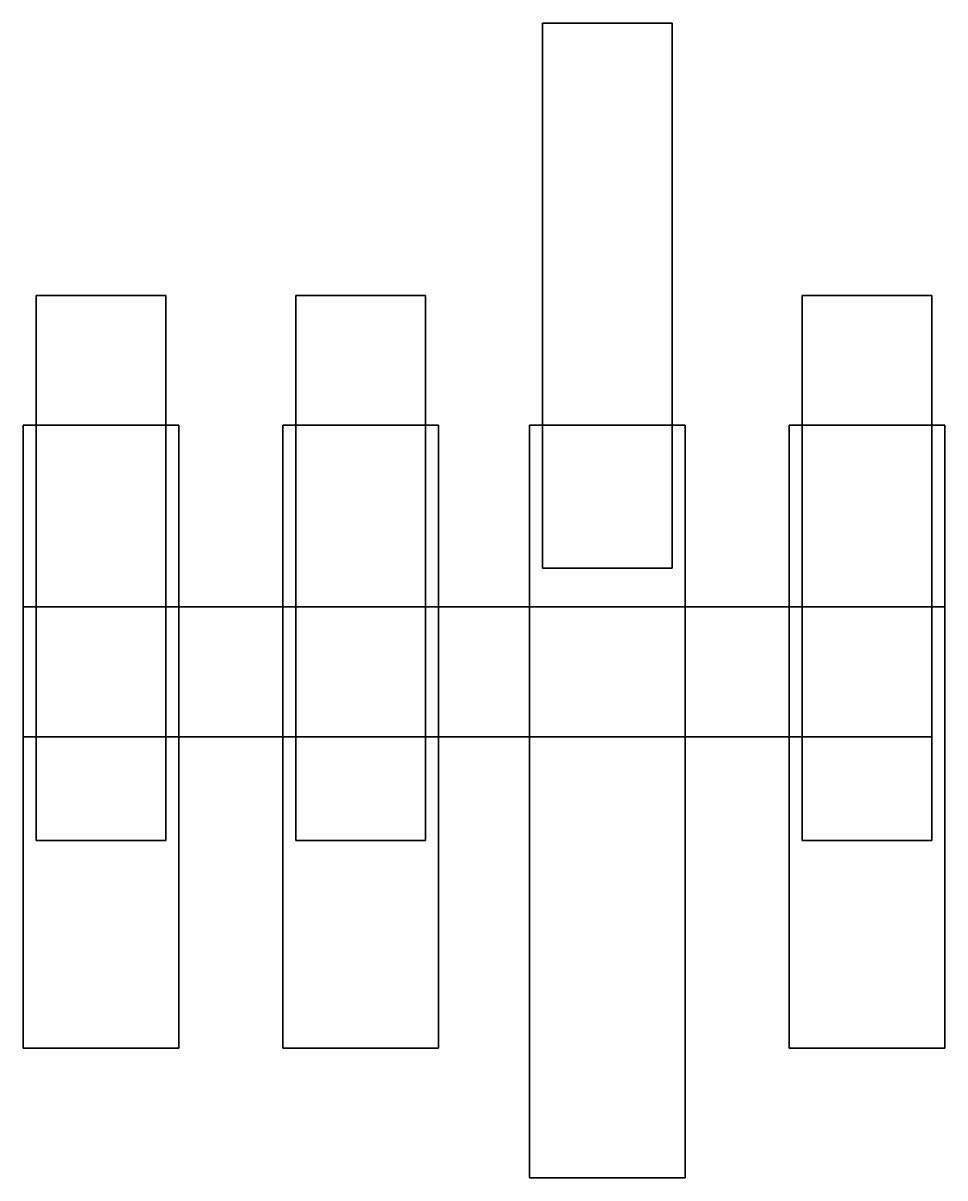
# Model space of a CAD drawing. Extents: x -0.45 to 0.26, y -0.39 to 0.5.
import ezdxf

# ---------------------------------------------------------------- set-up
doc = ezdxf.new("R2010")
doc.units = 0
doc.layers.add('TURRET', color=2, linetype='CONTINUOUS')

msp = doc.modelspace()

# ---------------------------------------------------------------- linework, layer by layer
at = {"layer": 'TURRET'}
for points in [[(-0.05, 0.5, 1.51), (-0.05, 0.5, 1.23), (-0.05, 0.08, 1.23), (-0.05, 0.08, 1.51)], [(0.05, 0.5, 1.51), (0.05, 0.5, 1.23), (-0.05, 0.5, 1.23), (-0.05, 0.5, 1.51)], [(-0.05, 0.08, 1.23), (-0.05, 0.5, 1.23), (0.05, 0.5, 1.23), (0.05, 0.08, 1.23)], [(0.05, 0.08, 1.51), (0.05, 0.5, 1.51), (-0.05, 0.5, 1.51), (-0.05, 0.08, 1.51)], [(0.05, 0.08, 1.23), (0.05, 0.5, 1.23), (0.05, 0.5, 1.51), (0.05, 0.08, 1.51)], [(-0.44, 0.29, 1.51), (-0.44, 0.29, 1.23), (-0.44, -0.13, 1.23), (-0.44, -0.13, 1.51)], [(-0.34, -0.13, 1.51), (-0.34, 0.29, 1.51), (-0.44, 0.29, 1.51), (-0.44, -0.13, 1.51)], [(-0.34, 0.29, 1.51), (-0.34, 0.29, 1.23), (-0.44, 0.29, 1.23), (-0.44, 0.29, 1.51)], [(-0.44, -0.13, 1.23), (-0.44, 0.29, 1.23), (-0.34, 0.29, 1.23), (-0.34, -0.13, 1.23)], [(-0.34, -0.13, 1.23), (-0.34, 0.29, 1.23), (-0.34, 0.29, 1.51), (-0.34, -0.13, 1.51)], [(-0.24, 0.29, 1.51), (-0.24, 0.29, 1.23), (-0.24, -0.13, 1.23), (-0.24, -0.13, 1.51)], [(-0.14, 0.29, 1.51), (-0.14, 0.29, 1.23), (-0.24, 0.29, 1.23), (-0.24, 0.29, 1.51)], [(-0.24, -0.13, 1.23), (-0.24, 0.29, 1.23), (-0.14, 0.29, 1.23), (-0.14, -0.13, 1.23)], [(-0.14, -0.13, 1.51), (-0.14, 0.29, 1.51), (-0.24, 0.29, 1.51), (-0.24, -0.13, 1.51)], [(-0.14, -0.13, 1.23), (-0.14, 0.29, 1.23), (-0.14, 0.29, 1.51), (-0.14, -0.13, 1.51)], [(0.15, -0.13, 1.23), (0.15, 0.29, 1.23), (0.25, 0.29, 1.23), (0.25, -0.13, 1.23)], [(0.25, -0.13, 1.51), (0.25, 0.29, 1.51), (0.15, 0.29, 1.51), (0.15, -0.13, 1.51)], [(0.15, 0.29, 1.51), (0.15, 0.29, 1.23), (0.15, -0.13, 1.23), (0.15, -0.13, 1.51)], [(0.25, 0.29, 1.51), (0.25, 0.29, 1.23), (0.15, 0.29, 1.23), (0.15, 0.29, 1.51)], [(0.25, -0.13, 1.23), (0.25, 0.29, 1.23), (0.25, 0.29, 1.51), (0.25, -0.13, 1.51)], [(-0.33, 0.19, 1.48), (-0.33, -0.29, 1.48), (-0.45, -0.29, 1.48), (-0.45, 0.19, 1.48)], [(-0.45, 0.05, 1.63), (-0.33, 0.05, 1.63), (-0.33, 0.19, 1.48), (-0.45, 0.19, 1.48)], [(-0.45, 0.19, 1.48), (-0.45, -0.29, 1.48), (-0.45, -0.29, 1.63), (-0.45, 0.05, 1.63)], [(-0.33, 0.05, 1.63), (-0.33, -0.29, 1.63), (-0.33, -0.29, 1.48), (-0.33, 0.19, 1.48)], [(-0.13, 0.19, 1.48), (-0.13, -0.29, 1.48), (-0.25, -0.29, 1.48), (-0.25, 0.19, 1.48)], [(-0.25, 0.19, 1.48), (-0.25, -0.29, 1.48), (-0.25, -0.29, 1.63), (-0.25, 0.05, 1.63)], [(-0.25, 0.05, 1.63), (-0.13, 0.05, 1.63), (-0.13, 0.19, 1.48), (-0.25, 0.19, 1.48)], [(-0.13, 0.05, 1.63), (-0.13, -0.29, 1.63), (-0.13, -0.29, 1.48), (-0.13, 0.19, 1.48)], [(0.06, 0.19, 1.48), (0.06, -0.39, 1.48), (-0.06, -0.39, 1.48), (-0.06, 0.19, 1.48)], [(-0.06, 0.05, 1.63), (0.06, 0.05, 1.63), (0.06, 0.19, 1.48), (-0.06, 0.19, 1.48)], [(-0.06, 0.19, 1.48), (-0.06, -0.39, 1.48), (-0.06, -0.39, 1.63), (-0.06, 0.05, 1.63)], [(0.06, 0.05, 1.63), (0.06, -0.39, 1.63), (0.06, -0.39, 1.48), (0.06, 0.19, 1.48)], [(0.26, 0.19, 1.48), (0.26, -0.29, 1.48), (0.14, -0.29, 1.48), (0.14, 0.19, 1.48)], [(0.14, 0.19, 1.48), (0.14, -0.29, 1.48), (0.14, -0.29, 1.63), (0.14, 0.05, 1.63)], [(0.14, 0.05, 1.63), (0.26, 0.05, 1.63), (0.26, 0.19, 1.48), (0.14, 0.19, 1.48)], [(0.26, 0.05, 1.63), (0.26, -0.29, 1.63), (0.26, -0.29, 1.48), (0.26, 0.19, 1.48)], [(-0.05, 0.08, 1.51), (-0.05, 0.08, 1.23), (0.05, 0.08, 1.23), (0.05, 0.08, 1.51)], [(-0.45, 0.05, 1.48), (0.25, 0.05, 1.48), (0.25, -0.05, 1.48), (-0.45, -0.05, 1.48)], [(0.25, -0.05, 1.53), (0.25, 0.05, 1.53), (-0.45, 0.05, 1.53), (-0.45, -0.05, 1.53)], [(-0.45, -0.05, 1.53), (-0.45, 0.05, 1.53), (-0.45, 0.05, 1.48), (-0.45, -0.05, 1.48)], [(-0.45, 0.05, 1.53), (0.25, 0.05, 1.53), (0.25, 0.05, 1.48), (-0.45, 0.05, 1.48)], [(-0.45, -0.29, 1.63), (-0.33, -0.29, 1.63), (-0.33, 0.05, 1.63), (-0.45, 0.05, 1.63)], [(-0.25, -0.29, 1.63), (-0.13, -0.29, 1.63), (-0.13, 0.05, 1.63), (-0.25, 0.05, 1.63)], [(-0.06, -0.39, 1.63), (0.06, -0.39, 1.63), (0.06, 0.05, 1.63), (-0.06, 0.05, 1.63)], [(0.14, -0.29, 1.63), (0.26, -0.29, 1.63), (0.26, 0.05, 1.63), (0.14, 0.05, 1.63)], [(0.25, -0.05, 1.48), (0.25, 0.05, 1.48), (0.25, 0.05, 1.53), (0.25, -0.05, 1.53)], [(-0.45, -0.05, 1.48), (0.25, -0.05, 1.48), (0.25, -0.05, 1.53), (-0.45, -0.05, 1.53)], [(-0.44, -0.13, 1.51), (-0.44, -0.13, 1.23), (-0.34, -0.13, 1.23), (-0.34, -0.13, 1.51)], [(-0.24, -0.13, 1.51), (-0.24, -0.13, 1.23), (-0.14, -0.13, 1.23), (-0.14, -0.13, 1.51)], [(0.15, -0.13, 1.51), (0.15, -0.13, 1.23), (0.25, -0.13, 1.23), (0.25, -0.13, 1.51)], [(-0.45, -0.29, 1.48), (-0.33, -0.29, 1.48), (-0.33, -0.29, 1.63), (-0.45, -0.29, 1.63)], [(-0.25, -0.29, 1.48), (-0.13, -0.29, 1.48), (-0.13, -0.29, 1.63), (-0.25, -0.29, 1.63)], [(0.14, -0.29, 1.48), (0.26, -0.29, 1.48), (0.26, -0.29, 1.63), (0.14, -0.29, 1.63)], [(-0.06, -0.39, 1.48), (0.06, -0.39, 1.48), (0.06, -0.39, 1.63), (-0.06, -0.39, 1.63)]]:
    msp.add_3dface(points, dxfattribs=at)

doc.saveas('drawing.dxf')
